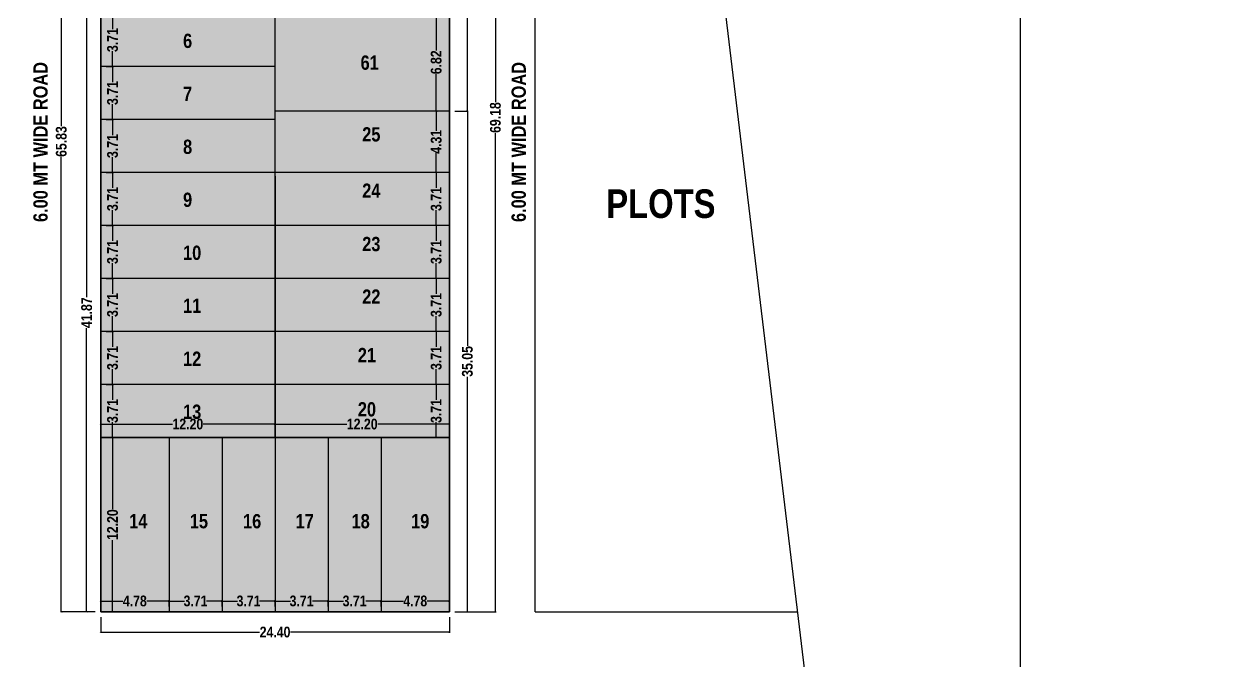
# Model space of a CAD drawing. Header units: inches. Extents: x 218041 to 238734, y -94371 to -86245.
# Drawn here: x 229862.2 to 229946.3, y -90134.6 to -90090 of the extents above; entities that cross this region are included whole.
import ezdxf

# ---------------------------------------------------------------- set-up
doc = ezdxf.new("R2010")
doc.units = ezdxf.units.IN
doc.header["$LTSCALE"] = 0.1
doc.header["$MEASUREMENT"] = 0
doc.header["$PDMODE"] = 35
doc.layers.add('dimension', color=5, linetype='Continuous')
doc.layers.add('TEXT', color=250, linetype='Continuous')
doc.styles.get("Standard").update_dxf_attribs({"font": 'swisscb.ttf'})
doc.dimstyles.get("Standard").update_dxf_attribs({"dimtxt": 7, "dimasz": 7, "dimexe": 7, "dimexo": 7, "dimgap": 2, "dimtad": 0, "dimzin": 0, "dimdsep": 46, "dimlunit": 4, "dimtxsty": 'Standard', "dimblk": 'OBLIQUE', "dimcen": 0.09, "dimclrd": 256, "dimclre": 256, "dimclrt": 256, "dimadec": 1, "dimazin": 0, "dimtfac": 1, "dimtofl": 0, "dimtmove": 0, "dimatfit": 3, "dimldrblk": 'OBLIQUE', "dimfxl": 0, "dimfrac": 1, "dimtolj": 1, "dimtzin": 0, "dimlwd": 0, "dimlwe": 0, "dimarcsym": 0})

# ---------------------------------------------------------------- blocks, each defined once
blk = doc.blocks.new('_ArchTick')
at = {"color": 0, "linetype": 'ByBlock', "const_width": 0.15}
blk.add_lwpolyline([(-0.5, -0.5), (0.5, 0.5)], dxfattribs=at)
blk = doc.blocks.new('*D644')
at = {"layer": 'Defpoints', "color": 0, "lineweight": -3, "transparency": 16777216}
for p in [(229867.605, -90065.33), (229864.849, -90131.16), (229867.605, -90131.16)]:
    blk.add_point(p, dxfattribs=at)
at = {"layer": 'dimension', "transparency": 16777216}
for p, q in [((229867.23, -90065.33), (229864.786, -90065.33)), ((229864.849, -90065.318), (229864.849, -90097.164)), ((229864.849, -90131.173), (229864.849, -90099.326)), ((229867.23, -90131.16), (229864.786, -90131.16))]:
    blk.add_line(p, q, dxfattribs=at)
at = {"layer": 'dimension', "transparency": 16777216, "xscale": 0.125, "yscale": 0.125, "zscale": 0.125}
for p, rotation in [((229864.849, -90065.33), 90), ((229864.849, -90131.16), 270)]:
    blk.add_blockref('_ArchTick', p, dxfattribs=dict(at, rotation=rotation))
at = {"layer": 'dimension', "lineweight": -3, "transparency": 16777216, "insert": (229864.849, -90098.245), "char_height": 0.75, "attachment_point": 5, "rotation": 90}
blk.add_mtext('\\A1;65.83', dxfattribs=at)
blk = doc.blocks.new('*D646')
at = {"layer": 'Defpoints', "color": 0, "lineweight": -3, "transparency": 16777216}
for p in [(229867.605, -90089.29), (229866.624, -90131.16), (229867.605, -90131.16)]:
    blk.add_point(p, dxfattribs=at)
at = {"layer": 'dimension', "transparency": 16777216}
for p, q in [((229867.23, -90089.29), (229866.561, -90089.29)), ((229866.624, -90089.278), (229866.624, -90109.142)), ((229866.624, -90131.173), (229866.624, -90111.309)), ((229867.23, -90131.16), (229866.561, -90131.16))]:
    blk.add_line(p, q, dxfattribs=at)
at = {"layer": 'dimension', "transparency": 16777216, "xscale": 0.125, "yscale": 0.125, "zscale": 0.125}
for p, rotation in [((229866.624, -90089.29), 90), ((229866.624, -90131.16), 270)]:
    blk.add_blockref('_ArchTick', p, dxfattribs=dict(at, rotation=rotation))
at = {"layer": 'dimension', "lineweight": -3, "transparency": 16777216, "insert": (229866.624, -90110.225), "char_height": 0.75, "attachment_point": 5, "rotation": 90}
blk.add_mtext('\\A1;41.87', dxfattribs=at)
blk = doc.blocks.new('*D647')
at = {"layer": 'Defpoints', "color": 0, "lineweight": -3, "transparency": 16777216}
for p in [(229867.605, -90131.16), (229892.005, -90131.16), (229892.005, -90132.581)]:
    blk.add_point(p, dxfattribs=at)
at = {"layer": 'dimension', "transparency": 16777216}
for p, q in [((229867.605, -90131.535), (229867.605, -90132.643)), ((229892.005, -90131.535), (229892.005, -90132.643)), ((229867.593, -90132.581), (229878.726, -90132.581)), ((229892.018, -90132.581), (229880.885, -90132.581))]:
    blk.add_line(p, q, dxfattribs=at)
at = {"layer": 'dimension', "transparency": 16777216, "xscale": 0.125, "yscale": 0.125, "zscale": 0.125, "rotation": 180}
blk.add_blockref('_ArchTick', (229867.605, -90132.581), dxfattribs=at)
at = {"layer": 'dimension', "transparency": 16777216, "xscale": 0.125, "yscale": 0.125, "zscale": 0.125}
blk.add_blockref('_ArchTick', (229892.005, -90132.581), dxfattribs=at)
at = {"layer": 'dimension', "lineweight": -3, "transparency": 16777216, "insert": (229879.805, -90132.581), "char_height": 0.75, "attachment_point": 5}
blk.add_mtext('\\A1;24.40', dxfattribs=at)
blk = doc.blocks.new('*D648')
at = {"layer": 'Defpoints', "color": 0, "lineweight": -3, "transparency": 16777216}
for p in [(229892.005, -90096.11), (229893.263, -90096.11), (229892.005, -90131.16)]:
    blk.add_point(p, dxfattribs=at)
at = {"layer": 'dimension', "transparency": 16777216}
for p, q in [((229892.38, -90096.11), (229893.325, -90096.11)), ((229893.263, -90096.098), (229893.263, -90112.555)), ((229893.263, -90131.173), (229893.263, -90114.715)), ((229892.38, -90131.16), (229893.325, -90131.16))]:
    blk.add_line(p, q, dxfattribs=at)
at = {"layer": 'dimension', "transparency": 16777216, "xscale": 0.125, "yscale": 0.125, "zscale": 0.125}
for p, rotation in [((229893.263, -90096.11), 90), ((229893.263, -90131.16), 270)]:
    blk.add_blockref('_ArchTick', p, dxfattribs=dict(at, rotation=rotation))
at = {"layer": 'dimension', "lineweight": -3, "transparency": 16777216, "insert": (229893.263, -90113.635), "char_height": 0.75, "attachment_point": 5, "rotation": 90}
blk.add_mtext('\\A1;35.05', dxfattribs=at)
blk = doc.blocks.new('*D649')
at = {"layer": 'Defpoints', "color": 0, "lineweight": -3, "transparency": 16777216}
for p in [(229892.005, -90061.98), (229893.263, -90061.98), (229892.005, -90096.11)]:
    blk.add_point(p, dxfattribs=at)
at = {"layer": 'dimension', "transparency": 16777216}
for p, q in [((229892.38, -90061.98), (229893.325, -90061.98)), ((229893.263, -90061.968), (229893.263, -90077.962)), ((229893.263, -90096.123), (229893.263, -90080.128)), ((229892.38, -90096.11), (229893.325, -90096.11))]:
    blk.add_line(p, q, dxfattribs=at)
at = {"layer": 'dimension', "transparency": 16777216, "xscale": 0.125, "yscale": 0.125, "zscale": 0.125}
for p, rotation in [((229893.263, -90061.98), 90), ((229893.263, -90096.11), 270)]:
    blk.add_blockref('_ArchTick', p, dxfattribs=dict(at, rotation=rotation))
at = {"layer": 'dimension', "lineweight": -3, "transparency": 16777216, "insert": (229893.263, -90079.045), "char_height": 0.75, "attachment_point": 5, "rotation": 90}
blk.add_mtext('\\A1;34.13', dxfattribs=at)
blk = doc.blocks.new('*D650')
at = {"layer": 'Defpoints', "color": 0, "lineweight": -3, "transparency": 16777216}
for p in [(229892.005, -90061.98), (229892.005, -90131.16), (229895.222, -90131.16)]:
    blk.add_point(p, dxfattribs=at)
at = {"layer": 'dimension', "transparency": 16777216}
for p, q in [((229892.38, -90061.98), (229895.284, -90061.98)), ((229895.222, -90061.968), (229895.222, -90095.492)), ((229895.222, -90131.173), (229895.222, -90097.648)), ((229892.38, -90131.16), (229895.284, -90131.16))]:
    blk.add_line(p, q, dxfattribs=at)
at = {"layer": 'dimension', "transparency": 16777216, "xscale": 0.125, "yscale": 0.125, "zscale": 0.125}
for p, rotation in [((229895.222, -90061.98), 90), ((229895.222, -90131.16), 270)]:
    blk.add_blockref('_ArchTick', p, dxfattribs=dict(at, rotation=rotation))
at = {"layer": 'dimension', "lineweight": -3, "transparency": 16777216, "insert": (229895.222, -90096.57), "char_height": 0.75, "attachment_point": 5, "rotation": 90}
blk.add_mtext('\\A1;69.18', dxfattribs=at)
blk = doc.blocks.new('*D651')
at = {"layer": 'Defpoints', "color": 0, "lineweight": -3, "transparency": 16777216}
for p in [(229867.605, -90118.96), (229868.436, -90118.96), (229867.605, -90131.16)]:
    blk.add_point(p, dxfattribs=at)
at = {"layer": 'dimension', "transparency": 16777216}
for p, q in [((229867.98, -90118.96), (229868.498, -90118.96)), ((229868.436, -90118.948), (229868.436, -90123.982)), ((229868.436, -90131.173), (229868.436, -90126.138)), ((229867.98, -90131.16), (229868.498, -90131.16))]:
    blk.add_line(p, q, dxfattribs=at)
at = {"layer": 'dimension', "transparency": 16777216, "xscale": 0.125, "yscale": 0.125, "zscale": 0.125}
for p, rotation in [((229868.436, -90118.96), 90), ((229868.436, -90131.16), 270)]:
    blk.add_blockref('_ArchTick', p, dxfattribs=dict(at, rotation=rotation))
at = {"layer": 'dimension', "lineweight": -3, "transparency": 16777216, "insert": (229868.436, -90125.06), "char_height": 0.75, "attachment_point": 5, "rotation": 90}
blk.add_mtext('\\A1;12.20', dxfattribs=at)
blk = doc.blocks.new('*D652')
at = {"layer": 'Defpoints', "color": 0, "lineweight": -3, "transparency": 16777216}
for p in [(229872.385, -90130.406), (229867.605, -90131.16), (229872.385, -90131.16)]:
    blk.add_point(p, dxfattribs=at)
at = {"layer": 'dimension', "transparency": 16777216}
for p, q in [((229867.593, -90130.406), (229869.162, -90130.406)), ((229867.605, -90130.785), (229867.605, -90130.343)), ((229872.398, -90130.406), (229870.829, -90130.406)), ((229872.385, -90130.785), (229872.385, -90130.343))]:
    blk.add_line(p, q, dxfattribs=at)
at = {"layer": 'dimension', "transparency": 16777216, "xscale": 0.125, "yscale": 0.125, "zscale": 0.125, "rotation": 180}
blk.add_blockref('_ArchTick', (229867.605, -90130.406), dxfattribs=at)
at = {"layer": 'dimension', "transparency": 16777216, "xscale": 0.125, "yscale": 0.125, "zscale": 0.125}
blk.add_blockref('_ArchTick', (229872.385, -90130.406), dxfattribs=at)
at = {"layer": 'dimension', "lineweight": -3, "transparency": 16777216, "insert": (229869.995, -90130.406), "char_height": 0.75, "attachment_point": 5}
blk.add_mtext('\\A1;4.78', dxfattribs=at)
blk = doc.blocks.new('*D653')
at = {"layer": 'Defpoints', "color": 0, "lineweight": -3, "transparency": 16777216}
for p in [(229876.095, -90130.406), (229872.385, -90131.16), (229876.095, -90131.16)]:
    blk.add_point(p, dxfattribs=at)
at = {"layer": 'dimension', "transparency": 16777216}
for p, q in [((229872.373, -90130.406), (229873.466, -90130.406)), ((229872.385, -90130.785), (229872.385, -90130.343)), ((229876.108, -90130.406), (229875.015, -90130.406)), ((229876.095, -90130.785), (229876.095, -90130.343))]:
    blk.add_line(p, q, dxfattribs=at)
at = {"layer": 'dimension', "transparency": 16777216, "xscale": 0.125, "yscale": 0.125, "zscale": 0.125, "rotation": 180}
blk.add_blockref('_ArchTick', (229872.385, -90130.406), dxfattribs=at)
at = {"layer": 'dimension', "transparency": 16777216, "xscale": 0.125, "yscale": 0.125, "zscale": 0.125}
blk.add_blockref('_ArchTick', (229876.095, -90130.406), dxfattribs=at)
at = {"layer": 'dimension', "lineweight": -3, "transparency": 16777216, "insert": (229874.24, -90130.406), "char_height": 0.75, "attachment_point": 5}
blk.add_mtext('\\A1;3.71', dxfattribs=at)
blk = doc.blocks.new('*D654')
at = {"layer": 'Defpoints', "color": 0, "lineweight": -3, "transparency": 16777216}
for p in [(229879.805, -90130.406), (229876.095, -90131.16), (229879.805, -90131.16)]:
    blk.add_point(p, dxfattribs=at)
at = {"layer": 'dimension', "transparency": 16777216}
for p, q in [((229876.083, -90130.406), (229877.176, -90130.406)), ((229876.095, -90130.785), (229876.095, -90130.343)), ((229879.818, -90130.406), (229878.725, -90130.406)), ((229879.805, -90130.785), (229879.805, -90130.343))]:
    blk.add_line(p, q, dxfattribs=at)
at = {"layer": 'dimension', "transparency": 16777216, "xscale": 0.125, "yscale": 0.125, "zscale": 0.125, "rotation": 180}
blk.add_blockref('_ArchTick', (229876.095, -90130.406), dxfattribs=at)
at = {"layer": 'dimension', "transparency": 16777216, "xscale": 0.125, "yscale": 0.125, "zscale": 0.125}
blk.add_blockref('_ArchTick', (229879.805, -90130.406), dxfattribs=at)
at = {"layer": 'dimension', "lineweight": -3, "transparency": 16777216, "insert": (229877.95, -90130.406), "char_height": 0.75, "attachment_point": 5}
blk.add_mtext('\\A1;3.71', dxfattribs=at)
blk = doc.blocks.new('*D655')
at = {"layer": 'Defpoints', "color": 0, "lineweight": -3, "transparency": 16777216}
for p in [(229883.515, -90130.406), (229879.805, -90131.16), (229883.515, -90131.16)]:
    blk.add_point(p, dxfattribs=at)
at = {"layer": 'dimension', "transparency": 16777216}
for p, q in [((229879.793, -90130.406), (229880.886, -90130.406)), ((229879.805, -90130.785), (229879.805, -90130.343)), ((229883.528, -90130.406), (229882.435, -90130.406)), ((229883.515, -90130.785), (229883.515, -90130.343))]:
    blk.add_line(p, q, dxfattribs=at)
at = {"layer": 'dimension', "transparency": 16777216, "xscale": 0.125, "yscale": 0.125, "zscale": 0.125, "rotation": 180}
blk.add_blockref('_ArchTick', (229879.805, -90130.406), dxfattribs=at)
at = {"layer": 'dimension', "transparency": 16777216, "xscale": 0.125, "yscale": 0.125, "zscale": 0.125}
blk.add_blockref('_ArchTick', (229883.515, -90130.406), dxfattribs=at)
at = {"layer": 'dimension', "lineweight": -3, "transparency": 16777216, "insert": (229881.66, -90130.406), "char_height": 0.75, "attachment_point": 5}
blk.add_mtext('\\A1;3.71', dxfattribs=at)
blk = doc.blocks.new('*D656')
at = {"layer": 'Defpoints', "color": 0, "lineweight": -3, "transparency": 16777216}
for p in [(229887.225, -90130.406), (229883.515, -90131.16), (229887.225, -90131.16)]:
    blk.add_point(p, dxfattribs=at)
at = {"layer": 'dimension', "transparency": 16777216}
for p, q in [((229883.503, -90130.406), (229884.596, -90130.406)), ((229883.515, -90130.785), (229883.515, -90130.343)), ((229887.238, -90130.406), (229886.145, -90130.406)), ((229887.225, -90130.785), (229887.225, -90130.343))]:
    blk.add_line(p, q, dxfattribs=at)
at = {"layer": 'dimension', "transparency": 16777216, "xscale": 0.125, "yscale": 0.125, "zscale": 0.125, "rotation": 180}
blk.add_blockref('_ArchTick', (229883.515, -90130.406), dxfattribs=at)
at = {"layer": 'dimension', "transparency": 16777216, "xscale": 0.125, "yscale": 0.125, "zscale": 0.125}
blk.add_blockref('_ArchTick', (229887.225, -90130.406), dxfattribs=at)
at = {"layer": 'dimension', "lineweight": -3, "transparency": 16777216, "insert": (229885.37, -90130.406), "char_height": 0.75, "attachment_point": 5}
blk.add_mtext('\\A1;3.71', dxfattribs=at)
blk = doc.blocks.new('*D657')
at = {"layer": 'Defpoints', "color": 0, "lineweight": -3, "transparency": 16777216}
for p in [(229892.005, -90130.406), (229887.225, -90131.16), (229892.005, -90131.16)]:
    blk.add_point(p, dxfattribs=at)
at = {"layer": 'dimension', "transparency": 16777216}
for p, q in [((229887.213, -90130.406), (229888.782, -90130.406)), ((229887.225, -90130.785), (229887.225, -90130.343)), ((229892.018, -90130.406), (229890.449, -90130.406)), ((229892.005, -90130.785), (229892.005, -90130.343))]:
    blk.add_line(p, q, dxfattribs=at)
at = {"layer": 'dimension', "transparency": 16777216, "xscale": 0.125, "yscale": 0.125, "zscale": 0.125, "rotation": 180}
blk.add_blockref('_ArchTick', (229887.225, -90130.406), dxfattribs=at)
at = {"layer": 'dimension', "transparency": 16777216, "xscale": 0.125, "yscale": 0.125, "zscale": 0.125}
blk.add_blockref('_ArchTick', (229892.005, -90130.406), dxfattribs=at)
at = {"layer": 'dimension', "lineweight": -3, "transparency": 16777216, "insert": (229889.615, -90130.406), "char_height": 0.75, "attachment_point": 5}
blk.add_mtext('\\A1;4.78', dxfattribs=at)
blk = doc.blocks.new('*D636')
at = {"layer": 'Defpoints', "color": 0, "lineweight": -3, "transparency": 16777216}
for p in [(229879.805, -90118.023), (229867.605, -90118.96), (229879.805, -90118.96)]:
    blk.add_point(p, dxfattribs=at)
at = {"layer": 'dimension', "transparency": 16777216}
for p, q in [((229867.593, -90118.023), (229872.627, -90118.023)), ((229867.605, -90118.585), (229867.605, -90117.961)), ((229879.818, -90118.023), (229874.784, -90118.023)), ((229879.805, -90118.585), (229879.805, -90117.961))]:
    blk.add_line(p, q, dxfattribs=at)
at = {"layer": 'dimension', "transparency": 16777216, "xscale": 0.125, "yscale": 0.125, "zscale": 0.125, "rotation": 180}
blk.add_blockref('_ArchTick', (229867.605, -90118.023), dxfattribs=at)
at = {"layer": 'dimension', "transparency": 16777216, "xscale": 0.125, "yscale": 0.125, "zscale": 0.125}
blk.add_blockref('_ArchTick', (229879.805, -90118.023), dxfattribs=at)
at = {"layer": 'dimension', "lineweight": -3, "transparency": 16777216, "insert": (229873.705, -90118.023), "char_height": 0.75, "attachment_point": 5}
blk.add_mtext('\\A1;12.20', dxfattribs=at)
blk = doc.blocks.new('*D637')
at = {"layer": 'Defpoints', "color": 0, "lineweight": -3, "transparency": 16777216}
for p in [(229867.605, -90115.251), (229868.436, -90115.251), (229867.605, -90118.96)]:
    blk.add_point(p, dxfattribs=at)
at = {"layer": 'dimension', "transparency": 16777216}
for p, q in [((229867.98, -90115.251), (229868.498, -90115.251)), ((229868.436, -90115.239), (229868.436, -90116.331)), ((229868.436, -90118.973), (229868.436, -90117.88)), ((229867.98, -90118.96), (229868.498, -90118.96))]:
    blk.add_line(p, q, dxfattribs=at)
at = {"layer": 'dimension', "transparency": 16777216, "xscale": 0.125, "yscale": 0.125, "zscale": 0.125}
for p, rotation in [((229868.436, -90115.251), 90), ((229868.436, -90118.96), 270)]:
    blk.add_blockref('_ArchTick', p, dxfattribs=dict(at, rotation=rotation))
at = {"layer": 'dimension', "lineweight": -3, "transparency": 16777216, "insert": (229868.436, -90117.106), "char_height": 0.75, "attachment_point": 5, "rotation": 90}
blk.add_mtext('\\A1;3.71', dxfattribs=at)
blk = doc.blocks.new('*D638')
at = {"layer": 'Defpoints', "color": 0, "lineweight": -3, "transparency": 16777216}
for p in [(229867.624, -90111.543), (229868.436, -90111.543), (229867.605, -90115.251)]:
    blk.add_point(p, dxfattribs=at)
at = {"layer": 'dimension', "transparency": 16777216}
for p, q in [((229867.999, -90111.543), (229868.498, -90111.543)), ((229868.436, -90111.53), (229868.436, -90112.623)), ((229868.436, -90115.264), (229868.436, -90114.171)), ((229867.98, -90115.251), (229868.498, -90115.251))]:
    blk.add_line(p, q, dxfattribs=at)
at = {"layer": 'dimension', "transparency": 16777216, "xscale": 0.125, "yscale": 0.125, "zscale": 0.125}
for p, rotation in [((229868.436, -90111.543), 90), ((229868.436, -90115.251), 270)]:
    blk.add_blockref('_ArchTick', p, dxfattribs=dict(at, rotation=rotation))
at = {"layer": 'dimension', "lineweight": -3, "transparency": 16777216, "insert": (229868.436, -90113.397), "char_height": 0.75, "attachment_point": 5, "rotation": 90}
blk.add_mtext('\\A1;3.71', dxfattribs=at)
blk = doc.blocks.new('*D639')
at = {"layer": 'Defpoints', "color": 0, "lineweight": -3, "transparency": 16777216}
for p in [(229867.621, -90107.834), (229868.436, -90107.834), (229867.624, -90111.543)]:
    blk.add_point(p, dxfattribs=at)
at = {"layer": 'dimension', "transparency": 16777216}
for p, q in [((229867.996, -90107.834), (229868.498, -90107.834)), ((229868.436, -90107.821), (229868.436, -90108.914)), ((229868.436, -90111.555), (229868.436, -90110.463)), ((229867.999, -90111.543), (229868.498, -90111.543))]:
    blk.add_line(p, q, dxfattribs=at)
at = {"layer": 'dimension', "transparency": 16777216, "xscale": 0.125, "yscale": 0.125, "zscale": 0.125}
for p, rotation in [((229868.436, -90107.834), 90), ((229868.436, -90111.543), 270)]:
    blk.add_blockref('_ArchTick', p, dxfattribs=dict(at, rotation=rotation))
at = {"layer": 'dimension', "lineweight": -3, "transparency": 16777216, "insert": (229868.436, -90109.688), "char_height": 0.75, "attachment_point": 5, "rotation": 90}
blk.add_mtext('\\A1;3.71', dxfattribs=at)
blk = doc.blocks.new('*D640')
at = {"layer": 'Defpoints', "color": 0, "lineweight": -3, "transparency": 16777216}
for p in [(229867.618, -90104.125), (229868.436, -90104.125), (229867.621, -90107.834)]:
    blk.add_point(p, dxfattribs=at)
at = {"layer": 'dimension', "transparency": 16777216}
for p, q in [((229867.993, -90104.125), (229868.498, -90104.125)), ((229868.436, -90104.113), (229868.436, -90105.205)), ((229868.436, -90107.846), (229868.436, -90106.754)), ((229867.996, -90107.834), (229868.498, -90107.834))]:
    blk.add_line(p, q, dxfattribs=at)
at = {"layer": 'dimension', "transparency": 16777216, "xscale": 0.125, "yscale": 0.125, "zscale": 0.125}
for p, rotation in [((229868.436, -90104.125), 90), ((229868.436, -90107.834), 270)]:
    blk.add_blockref('_ArchTick', p, dxfattribs=dict(at, rotation=rotation))
at = {"layer": 'dimension', "lineweight": -3, "transparency": 16777216, "insert": (229868.436, -90105.979), "char_height": 0.75, "attachment_point": 5, "rotation": 90}
blk.add_mtext('\\A1;3.71', dxfattribs=at)
blk = doc.blocks.new('*D641')
at = {"layer": 'Defpoints', "color": 0, "lineweight": -3, "transparency": 16777216}
for p in [(229867.615, -90100.416), (229868.436, -90100.416), (229867.618, -90104.125)]:
    blk.add_point(p, dxfattribs=at)
at = {"layer": 'dimension', "transparency": 16777216}
for p, q in [((229867.99, -90100.416), (229868.498, -90100.416)), ((229868.436, -90100.404), (229868.436, -90101.496)), ((229868.436, -90104.138), (229868.436, -90103.045)), ((229867.993, -90104.125), (229868.498, -90104.125))]:
    blk.add_line(p, q, dxfattribs=at)
at = {"layer": 'dimension', "transparency": 16777216, "xscale": 0.125, "yscale": 0.125, "zscale": 0.125}
for p, rotation in [((229868.436, -90100.416), 90), ((229868.436, -90104.125), 270)]:
    blk.add_blockref('_ArchTick', p, dxfattribs=dict(at, rotation=rotation))
at = {"layer": 'dimension', "lineweight": -3, "transparency": 16777216, "insert": (229868.436, -90102.271), "char_height": 0.75, "attachment_point": 5, "rotation": 90}
blk.add_mtext('\\A1;3.71', dxfattribs=at)
blk = doc.blocks.new('*D658')
at = {"layer": 'Defpoints', "color": 0, "lineweight": -3, "transparency": 16777216}
for p in [(229867.612, -90096.708), (229868.436, -90096.708), (229867.615, -90100.416)]:
    blk.add_point(p, dxfattribs=at)
at = {"layer": 'dimension', "transparency": 16777216}
for p, q in [((229867.987, -90096.708), (229868.498, -90096.708)), ((229868.436, -90096.695), (229868.436, -90097.788)), ((229868.436, -90100.429), (229868.436, -90099.336)), ((229867.99, -90100.416), (229868.498, -90100.416))]:
    blk.add_line(p, q, dxfattribs=at)
at = {"layer": 'dimension', "transparency": 16777216, "xscale": 0.125, "yscale": 0.125, "zscale": 0.125}
for p, rotation in [((229868.436, -90096.708), 90), ((229868.436, -90100.416), 270)]:
    blk.add_blockref('_ArchTick', p, dxfattribs=dict(at, rotation=rotation))
at = {"layer": 'dimension', "lineweight": -3, "transparency": 16777216, "insert": (229868.436, -90098.562), "char_height": 0.75, "attachment_point": 5, "rotation": 90}
blk.add_mtext('\\A1;3.71', dxfattribs=at)
blk = doc.blocks.new('*D659')
at = {"layer": 'Defpoints', "color": 0, "lineweight": -3, "transparency": 16777216}
for p in [(229867.608, -90092.999), (229868.436, -90092.999), (229867.612, -90096.708)]:
    blk.add_point(p, dxfattribs=at)
at = {"layer": 'dimension', "transparency": 16777216}
for p, q in [((229867.983, -90092.999), (229868.498, -90092.999)), ((229868.436, -90092.986), (229868.436, -90094.079)), ((229868.436, -90096.72), (229868.436, -90095.628)), ((229867.987, -90096.708), (229868.498, -90096.708))]:
    blk.add_line(p, q, dxfattribs=at)
at = {"layer": 'dimension', "transparency": 16777216, "xscale": 0.125, "yscale": 0.125, "zscale": 0.125}
for p, rotation in [((229868.436, -90092.999), 90), ((229868.436, -90096.708), 270)]:
    blk.add_blockref('_ArchTick', p, dxfattribs=dict(at, rotation=rotation))
at = {"layer": 'dimension', "lineweight": -3, "transparency": 16777216, "insert": (229868.436, -90094.853), "char_height": 0.75, "attachment_point": 5, "rotation": 90}
blk.add_mtext('\\A1;3.71', dxfattribs=at)
blk = doc.blocks.new('*D660')
at = {"layer": 'Defpoints', "color": 0, "lineweight": -3, "transparency": 16777216}
for p in [(229867.605, -90089.29), (229868.436, -90089.29), (229867.608, -90092.999)]:
    blk.add_point(p, dxfattribs=at)
at = {"layer": 'dimension', "transparency": 16777216}
for p, q in [((229867.98, -90089.29), (229868.498, -90089.29)), ((229868.436, -90089.278), (229868.436, -90090.37)), ((229868.436, -90093.011), (229868.436, -90091.919)), ((229867.983, -90092.999), (229868.498, -90092.999))]:
    blk.add_line(p, q, dxfattribs=at)
at = {"layer": 'dimension', "transparency": 16777216, "xscale": 0.125, "yscale": 0.125, "zscale": 0.125}
for p, rotation in [((229868.436, -90089.29), 90), ((229868.436, -90092.999), 270)]:
    blk.add_blockref('_ArchTick', p, dxfattribs=dict(at, rotation=rotation))
at = {"layer": 'dimension', "lineweight": -3, "transparency": 16777216, "insert": (229868.436, -90091.144), "char_height": 0.75, "attachment_point": 5, "rotation": 90}
blk.add_mtext('\\A1;3.71', dxfattribs=at)
blk = doc.blocks.new('*D691')
at = {"layer": 'Defpoints', "color": 0, "lineweight": -3, "transparency": 16777216}
for p in [(229892.005, -90089.29), (229891.08, -90096.11), (229892.005, -90096.11)]:
    blk.add_point(p, dxfattribs=at)
at = {"layer": 'dimension', "transparency": 16777216}
for p, q in [((229891.63, -90089.29), (229891.017, -90089.29)), ((229891.08, -90089.278), (229891.08, -90091.869)), ((229891.08, -90096.123), (229891.08, -90093.531)), ((229891.63, -90096.11), (229891.017, -90096.11))]:
    blk.add_line(p, q, dxfattribs=at)
at = {"layer": 'dimension', "transparency": 16777216, "xscale": 0.125, "yscale": 0.125, "zscale": 0.125}
for p, rotation in [((229891.08, -90089.29), 90), ((229891.08, -90096.11), 270)]:
    blk.add_blockref('_ArchTick', p, dxfattribs=dict(at, rotation=rotation))
at = {"layer": 'dimension', "lineweight": -3, "transparency": 16777216, "insert": (229891.08, -90092.7), "char_height": 0.75, "attachment_point": 5, "rotation": 90}
blk.add_mtext('\\A1;6.82', dxfattribs=at)
blk = doc.blocks.new('*D692')
at = {"layer": 'Defpoints', "color": 0, "lineweight": -3, "transparency": 16777216}
for p in [(229892.005, -90096.11), (229891.08, -90100.416), (229892.005, -90100.416)]:
    blk.add_point(p, dxfattribs=at)
at = {"layer": 'dimension', "transparency": 16777216}
for p, q in [((229891.63, -90096.11), (229891.017, -90096.11)), ((229891.08, -90096.098), (229891.08, -90097.486)), ((229891.08, -90100.429), (229891.08, -90099.041)), ((229891.63, -90100.416), (229891.017, -90100.416))]:
    blk.add_line(p, q, dxfattribs=at)
at = {"layer": 'dimension', "transparency": 16777216, "xscale": 0.125, "yscale": 0.125, "zscale": 0.125}
for p, rotation in [((229891.08, -90096.11), 90), ((229891.08, -90100.416), 270)]:
    blk.add_blockref('_ArchTick', p, dxfattribs=dict(at, rotation=rotation))
at = {"layer": 'dimension', "lineweight": -3, "transparency": 16777216, "insert": (229891.08, -90098.263), "char_height": 0.75, "attachment_point": 5, "rotation": 90}
blk.add_mtext('\\A1;4.31', dxfattribs=at)
blk = doc.blocks.new('*D693')
at = {"layer": 'Defpoints', "color": 0, "lineweight": -3, "transparency": 16777216}
for p in [(229892.005, -90100.416), (229891.08, -90104.125), (229892.005, -90104.125)]:
    blk.add_point(p, dxfattribs=at)
at = {"layer": 'dimension', "transparency": 16777216}
for p, q in [((229891.63, -90100.416), (229891.017, -90100.416)), ((229891.08, -90100.404), (229891.08, -90101.496)), ((229891.08, -90104.138), (229891.08, -90103.045)), ((229891.63, -90104.125), (229891.017, -90104.125))]:
    blk.add_line(p, q, dxfattribs=at)
at = {"layer": 'dimension', "transparency": 16777216, "xscale": 0.125, "yscale": 0.125, "zscale": 0.125}
for p, rotation in [((229891.08, -90100.416), 90), ((229891.08, -90104.125), 270)]:
    blk.add_blockref('_ArchTick', p, dxfattribs=dict(at, rotation=rotation))
at = {"layer": 'dimension', "lineweight": -3, "transparency": 16777216, "insert": (229891.08, -90102.271), "char_height": 0.75, "attachment_point": 5, "rotation": 90}
blk.add_mtext('\\A1;3.71', dxfattribs=at)
blk = doc.blocks.new('*D694')
at = {"layer": 'Defpoints', "color": 0, "lineweight": -3, "transparency": 16777216}
for p in [(229892.005, -90104.125), (229891.08, -90107.834), (229892.005, -90107.834)]:
    blk.add_point(p, dxfattribs=at)
at = {"layer": 'dimension', "transparency": 16777216}
for p, q in [((229891.63, -90104.125), (229891.017, -90104.125)), ((229891.08, -90104.113), (229891.08, -90105.205)), ((229891.08, -90107.846), (229891.08, -90106.754)), ((229891.63, -90107.834), (229891.017, -90107.834))]:
    blk.add_line(p, q, dxfattribs=at)
at = {"layer": 'dimension', "transparency": 16777216, "xscale": 0.125, "yscale": 0.125, "zscale": 0.125}
for p, rotation in [((229891.08, -90104.125), 90), ((229891.08, -90107.834), 270)]:
    blk.add_blockref('_ArchTick', p, dxfattribs=dict(at, rotation=rotation))
at = {"layer": 'dimension', "lineweight": -3, "transparency": 16777216, "insert": (229891.08, -90105.979), "char_height": 0.75, "attachment_point": 5, "rotation": 90}
blk.add_mtext('\\A1;3.71', dxfattribs=at)
blk = doc.blocks.new('*D672')
at = {"layer": 'Defpoints', "color": 0, "lineweight": -3, "transparency": 16777216}
for p in [(229892.005, -90107.834), (229891.08, -90111.543), (229892.005, -90111.543)]:
    blk.add_point(p, dxfattribs=at)
at = {"layer": 'dimension', "transparency": 16777216}
for p, q in [((229891.63, -90107.834), (229891.017, -90107.834)), ((229891.08, -90107.821), (229891.08, -90108.914)), ((229891.08, -90111.555), (229891.08, -90110.463)), ((229891.63, -90111.543), (229891.017, -90111.543))]:
    blk.add_line(p, q, dxfattribs=at)
at = {"layer": 'dimension', "transparency": 16777216, "xscale": 0.125, "yscale": 0.125, "zscale": 0.125}
for p, rotation in [((229891.08, -90107.834), 90), ((229891.08, -90111.543), 270)]:
    blk.add_blockref('_ArchTick', p, dxfattribs=dict(at, rotation=rotation))
at = {"layer": 'dimension', "lineweight": -3, "transparency": 16777216, "insert": (229891.08, -90109.688), "char_height": 0.75, "attachment_point": 5, "rotation": 90}
blk.add_mtext('\\A1;3.71', dxfattribs=at)
blk = doc.blocks.new('*D673')
at = {"layer": 'Defpoints', "color": 0, "lineweight": -3, "transparency": 16777216}
for p in [(229892.005, -90111.543), (229891.08, -90115.251), (229892.005, -90115.251)]:
    blk.add_point(p, dxfattribs=at)
at = {"layer": 'dimension', "transparency": 16777216}
for p, q in [((229891.63, -90111.543), (229891.017, -90111.543)), ((229891.08, -90111.53), (229891.08, -90112.623)), ((229891.08, -90115.264), (229891.08, -90114.171)), ((229891.63, -90115.251), (229891.017, -90115.251))]:
    blk.add_line(p, q, dxfattribs=at)
at = {"layer": 'dimension', "transparency": 16777216, "xscale": 0.125, "yscale": 0.125, "zscale": 0.125}
for p, rotation in [((229891.08, -90111.543), 90), ((229891.08, -90115.251), 270)]:
    blk.add_blockref('_ArchTick', p, dxfattribs=dict(at, rotation=rotation))
at = {"layer": 'dimension', "lineweight": -3, "transparency": 16777216, "insert": (229891.08, -90113.397), "char_height": 0.75, "attachment_point": 5, "rotation": 90}
blk.add_mtext('\\A1;3.71', dxfattribs=at)
blk = doc.blocks.new('*D674')
at = {"layer": 'Defpoints', "color": 0, "lineweight": -3, "transparency": 16777216}
for p in [(229892.005, -90115.251), (229891.08, -90118.96), (229892.005, -90118.96)]:
    blk.add_point(p, dxfattribs=at)
at = {"layer": 'dimension', "transparency": 16777216}
for p, q in [((229891.63, -90115.251), (229891.017, -90115.251)), ((229891.08, -90115.239), (229891.08, -90116.331)), ((229891.08, -90118.973), (229891.08, -90117.88)), ((229891.63, -90118.96), (229891.017, -90118.96))]:
    blk.add_line(p, q, dxfattribs=at)
at = {"layer": 'dimension', "transparency": 16777216, "xscale": 0.125, "yscale": 0.125, "zscale": 0.125}
for p, rotation in [((229891.08, -90115.251), 90), ((229891.08, -90118.96), 270)]:
    blk.add_blockref('_ArchTick', p, dxfattribs=dict(at, rotation=rotation))
at = {"layer": 'dimension', "lineweight": -3, "transparency": 16777216, "insert": (229891.08, -90117.106), "char_height": 0.75, "attachment_point": 5, "rotation": 90}
blk.add_mtext('\\A1;3.71', dxfattribs=at)
blk = doc.blocks.new('*D675')
at = {"layer": 'Defpoints', "color": 0, "lineweight": -3, "transparency": 16777216}
for p in [(229892.005, -90118.023), (229879.805, -90118.96), (229892.005, -90118.96)]:
    blk.add_point(p, dxfattribs=at)
at = {"layer": 'dimension', "transparency": 16777216}
for p, q in [((229879.793, -90118.023), (229884.827, -90118.023)), ((229879.805, -90118.585), (229879.805, -90117.961)), ((229892.018, -90118.023), (229886.984, -90118.023)), ((229892.005, -90118.585), (229892.005, -90117.961))]:
    blk.add_line(p, q, dxfattribs=at)
at = {"layer": 'dimension', "transparency": 16777216, "xscale": 0.125, "yscale": 0.125, "zscale": 0.125, "rotation": 180}
blk.add_blockref('_ArchTick', (229879.805, -90118.023), dxfattribs=at)
at = {"layer": 'dimension', "transparency": 16777216, "xscale": 0.125, "yscale": 0.125, "zscale": 0.125}
blk.add_blockref('_ArchTick', (229892.005, -90118.023), dxfattribs=at)
at = {"layer": 'dimension', "lineweight": -3, "transparency": 16777216, "insert": (229885.905, -90118.023), "char_height": 0.75, "attachment_point": 5}
blk.add_mtext('\\A1;12.20', dxfattribs=at)

msp = doc.modelspace()

# ---------------------------------------------------------------- hatches: boundary and pattern name
at = {"lineweight": -3, "true_color": 0xffffff, "transparency": 33554559}
h = msp.add_hatch(color=7, dxfattribs=at)
h.dxf.hatch_style = 1
h.paths.add_polyline_path([(229879.805, -90082.47), (229867.605, -90082.47), (229867.605, -90089.29), (229879.805, -90089.29)])
h.paths.add_polyline_path([(229892.005, -90082.47), (229879.805, -90082.47), (229879.805, -90089.29), (229892.005, -90089.29)])
h.paths.add_polyline_path([(229892.005, -90089.29), (229879.805, -90089.29), (229879.805, -90096.11), (229892.005, -90096.11)])
h.paths.add_polyline_path([(229892.005, -90077.9), (229879.805, -90077.9), (229879.805, -90082.47), (229892.005, -90082.47)])
h.paths.add_polyline_path([(229892.005, -90073.33), (229879.805, -90073.33), (229879.805, -90077.9), (229892.005, -90077.9)])
h.paths.add_polyline_path([(229892.005, -90068.76), (229879.805, -90068.76), (229879.805, -90073.33), (229892.005, -90073.33)])
h.paths.add_polyline_path([(229892.005, -90061.98), (229879.805, -90063.16), (229879.805, -90068.76), (229892.005, -90068.76)])
at = {"lineweight": -3, "true_color": 0x815a55, "transparency": 33554559}
h = msp.add_hatch(color=37, dxfattribs=at)
h.dxf.hatch_style = 1
h.paths.add_polyline_path([(229879.805, -90063.16), (229867.605, -90065.33), (229867.605, -90068.758), (229879.805, -90068.758)])
h.paths.add_polyline_path([(229879.805, -90068.758), (229867.605, -90068.758), (229867.605, -90072.186), (229879.805, -90072.186)])
h.paths.add_polyline_path([(229879.805, -90072.186), (229867.605, -90072.186), (229867.605, -90073.33), (229867.605, -90075.614), (229879.805, -90075.614)])
h.paths.add_polyline_path([(229879.805, -90075.614), (229867.605, -90075.614), (229867.605, -90079.042), (229879.805, -90079.042)])
h.paths.add_polyline_path([(229879.805, -90079.042), (229867.605, -90079.042), (229867.605, -90082.47), (229879.805, -90082.47)])
h.paths.add_polyline_path([(229879.805, -90089.29), (229867.605, -90089.29), (229867.605, -90099.918), (229879.805, -90099.918)])
h.paths.add_polyline_path([(229879.805, -90100.68), (229879.805, -90099.918), (229867.605, -90099.918), (229867.605, -90100.68), (229867.605, -90103.727), (229879.805, -90103.727)])
h.paths.add_polyline_path([(229879.805, -90105.25), (229879.805, -90103.727), (229867.605, -90103.727), (229867.605, -90105.25), (229867.605, -90107.535), (229879.805, -90107.535)])
h.paths.add_polyline_path([(229879.805, -90109.82), (229879.805, -90107.535), (229867.605, -90107.535), (229867.605, -90109.82), (229867.605, -90111.343), (229879.805, -90111.343)])
h.paths.add_polyline_path([(229879.805, -90111.343), (229867.605, -90111.343), (229867.605, -90114.39), (229867.605, -90115.152), (229879.805, -90115.152), (229879.805, -90114.39)])
h.paths.add_polyline_path([(229879.805, -90115.152), (229867.605, -90115.152), (229867.605, -90118.96), (229879.805, -90118.96)])
h.paths.add_polyline_path([(229892.005, -90115.152), (229879.805, -90115.152), (229879.805, -90118.96), (229892.005, -90118.96)])
h.paths.add_polyline_path([(229892.005, -90111.343), (229879.805, -90111.343), (229879.805, -90114.39), (229879.805, -90115.152), (229892.005, -90115.152), (229892.005, -90114.39)])
h.paths.add_polyline_path([(229892.005, -90109.82), (229892.005, -90107.535), (229879.805, -90107.535), (229879.805, -90109.82), (229879.805, -90111.343), (229892.005, -90111.343)])
h.paths.add_polyline_path([(229892.005, -90103.727), (229879.805, -90103.727), (229879.805, -90105.25), (229879.805, -90107.535), (229892.005, -90107.535), (229892.005, -90105.25)])
h.paths.add_polyline_path([(229892.005, -90100.68), (229892.005, -90099.918), (229879.805, -90099.918), (229879.805, -90100.68), (229879.805, -90103.727), (229892.005, -90103.727)])
h.paths.add_polyline_path([(229892.005, -90096.11), (229879.805, -90096.11), (229879.805, -90099.918), (229892.005, -90099.918)])
h.paths.add_polyline_path([(229892.005, -90118.96), (229887.939, -90118.96), (229887.939, -90131.16), (229891.235, -90131.16), (229892.005, -90131.16)])
h.paths.add_polyline_path([(229887.939, -90118.96), (229883.872, -90118.96), (229883.872, -90131.16), (229887.939, -90131.16)])
h.paths.add_polyline_path([(229883.872, -90118.96), (229879.805, -90118.96), (229879.805, -90131.16), (229883.872, -90131.16)])
h.paths.add_polyline_path([(229879.805, -90118.96), (229875.739, -90118.96), (229875.739, -90131.16), (229879.805, -90131.16)])
h.paths.add_polyline_path([(229875.739, -90118.96), (229871.672, -90118.96), (229871.672, -90131.16), (229875.739, -90131.16)])
h.paths.add_polyline_path([(229871.672, -90118.96), (229867.605, -90118.96), (229867.605, -90131.16), (229871.672, -90131.16)])

# ---------------------------------------------------------------- linework, layer by layer
at = {"lineweight": 30}
for p, q in [((229879.808, -90092.999), (229867.608, -90092.999)), ((229879.812, -90096.708), (229867.612, -90096.708)), ((229892.005, -90100.416), (229867.615, -90100.416)), ((229892.005, -90104.125), (229867.618, -90104.125)), ((229892.005, -90107.834), (229867.621, -90107.834)), ((229892.005, -90111.543), (229867.624, -90111.543)), ((229879.805, -90115.251), (229867.605, -90115.251)), ((229892.005, -90115.251), (229879.805, -90115.251))]:
    msp.add_line(p, q, dxfattribs=at)
at = {"lineweight": -3}
msp.add_line((229898.005, -90131.16), (229916.355, -90131.16), dxfattribs=at)
msp.add_lwpolyline([(229931.966, -90052.401), (229767.103, -90052.401), (229767.103, -90201.925), (229931.966, -90201.925)], close=True, dxfattribs=at)
at = {"lineweight": 30}
for points in [[(229892.005, -90131.16), (229867.605, -90131.16)], [(229868.375, -90131.16), (229891.235, -90131.16)]]:
    msp.add_lwpolyline(points, dxfattribs=at)
at = {"color": 3, "lineweight": 60}
for centre, radius in [((229596.419, -90154.183), 3908.956), ((229959.344, -90375.999), 597.534)]:
    msp.add_circle(centre, radius, dxfattribs=at)
at = {"layer": 'dimension', "color": 18, "lineweight": 30, "true_color": 0x000000}
for p, q in [((229907.835, -90060.444), (229918.471, -90148.72)), ((229898.005, -90131.16), (229898.005, -90061.4)), ((229892.005, -90131.16), (229892.005, -90061.98)), ((229867.605, -90131.16), (229867.605, -90065.33)), ((229867.605, -90073.33), (229867.605, -90100.68)), ((229892.005, -90096.11), (229892.005, -90073.33)), ((229879.805, -90100.68), (229879.805, -90089.29)), ((229892.005, -90096.11), (229879.805, -90096.11)), ((229892.005, -90100.68), (229892.005, -90096.11)), ((229867.605, -90100.68), (229867.605, -90105.25)), ((229879.805, -90105.25), (229879.805, -90100.68)), ((229879.805, -90100.68), (229879.805, -90105.25)), ((229892.005, -90105.25), (229892.005, -90100.68)), ((229867.605, -90105.25), (229867.605, -90109.82)), ((229879.805, -90109.82), (229879.805, -90105.25)), ((229879.805, -90105.25), (229879.805, -90109.82)), ((229892.005, -90109.82), (229892.005, -90105.25)), ((229867.605, -90109.82), (229867.605, -90114.39)), ((229879.805, -90114.39), (229879.805, -90109.82)), ((229879.805, -90109.82), (229879.805, -90114.39)), ((229892.005, -90114.39), (229892.005, -90109.82)), ((229867.605, -90114.39), (229867.605, -90118.96)), ((229879.805, -90118.96), (229879.805, -90114.39)), ((229879.805, -90114.39), (229879.805, -90118.96)), ((229892.005, -90118.96), (229892.005, -90114.39)), ((229867.605, -90131.16), (229867.605, -90118.96)), ((229872.945, -90118.96), (229867.605, -90118.96)), ((229867.605, -90118.96), (229879.805, -90118.96)), ((229874.515, -90118.96), (229872.945, -90118.96)), ((229879.085, -90118.96), (229874.515, -90118.96)), ((229886.665, -90118.96), (229879.085, -90118.96)), ((229879.805, -90118.96), (229892.005, -90118.96)), ((229892.005, -90118.96), (229886.665, -90118.96)), ((229892.005, -90131.16), (229892.005, -90118.96)), ((229867.605, -90131.16), (229892.005, -90131.16)), ((229898.005, -90131.16), (229916.355, -90131.16))]:
    msp.add_line(p, q, dxfattribs=at)
at = {"layer": 'dimension', "color": 18, "lineweight": -3, "true_color": 0x000000}
for p, q in [((229892.005, -90061.98), (229892.005, -90131.16)), ((229867.605, -90065.33), (229867.605, -90131.16))]:
    msp.add_line(p, q, dxfattribs=at)
at = {"layer": 'dimension', "color": 18, "lineweight": 30, "true_color": 0x000000}
for points in [[(229872.385, -90118.96), (229872.385, -90131.16)], [(229876.095, -90118.96), (229876.095, -90131.16)], [(229879.805, -90118.96), (229879.805, -90131.16)], [(229883.515, -90118.96), (229883.515, -90131.16)], [(229887.225, -90118.96), (229887.225, -90131.16)]]:
    msp.add_lwpolyline(points, dxfattribs=at)

# ---------------------------------------------------------------- texts
at = {"layer": 'TEXT', "color": 7, "true_color": 0xffffff, "char_height": 1, "attachment_point": 1}
for s, insert in [('6', (229873.368, -90090.697)), ('7', (229873.368, -90094.405)), ('25', (229885.902, -90097.242)), ('8', (229873.368, -90098.114)), ('9', (229873.368, -90101.823)), ('24', (229885.902, -90101.185)), ('23', (229885.902, -90104.918)), ('10', (229873.368, -90105.532)), ('22', (229885.902, -90108.601)), ('11', (229873.368, -90109.24)), ('21', (229885.594, -90112.692)), ('12', (229873.368, -90112.949)), ('13', (229873.368, -90116.658)), ('20', (229885.594, -90116.486)), ('14', (229869.597, -90124.318)), ('15', (229873.84, -90124.318)), ('16', (229877.563, -90124.318)), ('17', (229881.247, -90124.318)), ('18', (229885.156, -90124.318)), ('19', (229889.324, -90124.318))]:
    msp.add_mtext_dynamic_manual_height_columns(s, width=2.56317, gutter_width=0.0124, heights=[0], dxfattribs=dict(at, insert=insert))
at = {"layer": 'TEXT', "color": 18, "true_color": 0x000000, "attachment_point": 1}
for s, width, insert, char_height in [('61', 1.48345, (229885.787, -90092.221), 1), ('PLOTS', 22.20459, (229902.98, -90101.593), 2)]:
    msp.add_mtext_dynamic_manual_height_columns(s, width=width, gutter_width=0.0124, heights=[0], dxfattribs=dict(at, insert=insert, char_height=char_height))
at = {"layer": 'TEXT', "color": 18, "true_color": 0x000000, "char_height": 1, "attachment_point": 1, "rotation": 90}
for insert in [(229862.894, -90103.879), (229896.351, -90103.879)]:
    msp.add_mtext_dynamic_manual_height_columns('6.00 MT WIDE ROAD', width=17.55338, gutter_width=0.0124, heights=[0], dxfattribs=dict(at, insert=insert))

# ---------------------------------------------------------------- dimensions: what is measured, and where the dimension line sits
at = {"layer": 'dimension', "lineweight": -3}
for base, p1, p2, picture, middle in [((229893.263, -90061.98), (229892.005, -90096.11), (229892.005, -90061.98), '*D649', (229893.263, -90079.045)), ((229895.222, -90131.16), (229892.005, -90061.98), (229892.005, -90131.16), '*D650', (229895.222, -90096.57)), ((229864.849, -90131.16), (229867.605, -90065.33), (229867.605, -90131.16), '*D644', (229864.849, -90098.245)), ((229866.624, -90131.16), (229867.605, -90089.29), (229867.605, -90131.16), '*D646', (229866.624, -90110.225)), ((229868.436, -90089.29), (229867.608, -90092.999), (229867.605, -90089.29), '*D660', (229868.436, -90091.144)), ((229891.08, -90096.11), (229892.005, -90089.29), (229892.005, -90096.11), '*D691', (229891.08, -90092.7)), ((229868.436, -90092.999), (229867.612, -90096.708), (229867.608, -90092.999), '*D659', (229868.436, -90094.853)), ((229868.436, -90096.708), (229867.615, -90100.416), (229867.612, -90096.708), '*D658', (229868.436, -90098.562)), ((229891.08, -90100.416), (229892.005, -90096.11), (229892.005, -90100.416), '*D692', (229891.08, -90098.263)), ((229893.263, -90096.11), (229892.005, -90131.16), (229892.005, -90096.11), '*D648', (229893.263, -90113.635)), ((229868.436, -90100.416), (229867.618, -90104.125), (229867.615, -90100.416), '*D641', (229868.436, -90102.271)), ((229891.08, -90104.125), (229892.005, -90100.416), (229892.005, -90104.125), '*D693', (229891.08, -90102.271)), ((229868.436, -90104.125), (229867.621, -90107.834), (229867.618, -90104.125), '*D640', (229868.436, -90105.979)), ((229891.08, -90107.834), (229892.005, -90104.125), (229892.005, -90107.834), '*D694', (229891.08, -90105.979)), ((229868.436, -90107.834), (229867.624, -90111.543), (229867.621, -90107.834), '*D639', (229868.436, -90109.688)), ((229891.08, -90111.543), (229892.005, -90107.834), (229892.005, -90111.543), '*D672', (229891.08, -90109.688)), ((229868.436, -90111.543), (229867.605, -90115.251), (229867.624, -90111.543), '*D638', (229868.436, -90113.397)), ((229891.08, -90115.251), (229892.005, -90111.543), (229892.005, -90115.251), '*D673', (229891.08, -90113.397)), ((229868.436, -90115.251), (229867.605, -90118.96), (229867.605, -90115.251), '*D637', (229868.436, -90117.106)), ((229891.08, -90118.96), (229892.005, -90115.251), (229892.005, -90118.96), '*D674', (229891.08, -90117.106)), ((229868.436, -90118.96), (229867.605, -90131.16), (229867.605, -90118.96), '*D651', (229868.436, -90125.06))]:
    dim = msp.add_linear_dim(base=base, p1=p1, p2=p2, angle=90, dimstyle='Standard', override={"dimscale": 0.25, "dimtxt": 3, "dimasz": 0.5, "dimexe": 0.25, "dimexo": 1.5, "dimgap": 0, "dimlunit": 2, "dimblk": 'ArchTick', "dimcen": 0.04, "dimdle": 0.05, "dimtmove": 1, "dimfxl": 0.18, "dimlwd": 65535, "dimlwe": 65535}, dxfattribs=at)
    dim.commit()
    dim.dimension.update_dxf_attribs({"geometry": picture, "text_midpoint": middle})
for base, p1, p2, picture, middle in [((229879.805, -90118.023), (229867.605, -90118.96), (229879.805, -90118.96), '*D636', (229873.705, -90118.023)), ((229892.005, -90118.023), (229879.805, -90118.96), (229892.005, -90118.96), '*D675', (229885.905, -90118.023)), ((229872.385, -90130.406), (229867.605, -90131.16), (229872.385, -90131.16), '*D652', (229869.995, -90130.406)), ((229876.095, -90130.406), (229872.385, -90131.16), (229876.095, -90131.16), '*D653', (229874.24, -90130.406)), ((229879.805, -90130.406), (229876.095, -90131.16), (229879.805, -90131.16), '*D654', (229877.95, -90130.406)), ((229883.515, -90130.406), (229879.805, -90131.16), (229883.515, -90131.16), '*D655', (229881.66, -90130.406)), ((229887.225, -90130.406), (229883.515, -90131.16), (229887.225, -90131.16), '*D656', (229885.37, -90130.406)), ((229892.005, -90130.406), (229887.225, -90131.16), (229892.005, -90131.16), '*D657', (229889.615, -90130.406)), ((229892.005, -90132.581), (229867.605, -90131.16), (229892.005, -90131.16), '*D647', (229879.805, -90132.581))]:
    dim = msp.add_linear_dim(base=base, p1=p1, p2=p2, dimstyle='Standard', override={"dimscale": 0.25, "dimtxt": 3, "dimasz": 0.5, "dimexe": 0.25, "dimexo": 1.5, "dimgap": 0, "dimlunit": 2, "dimblk": 'ArchTick', "dimcen": 0.04, "dimdle": 0.05, "dimtmove": 1, "dimfxl": 0.18, "dimlwd": 65535, "dimlwe": 65535}, dxfattribs=at)
    dim.commit()
    dim.dimension.update_dxf_attribs({"geometry": picture, "text_midpoint": middle})

doc.saveas('drawing.dxf')
